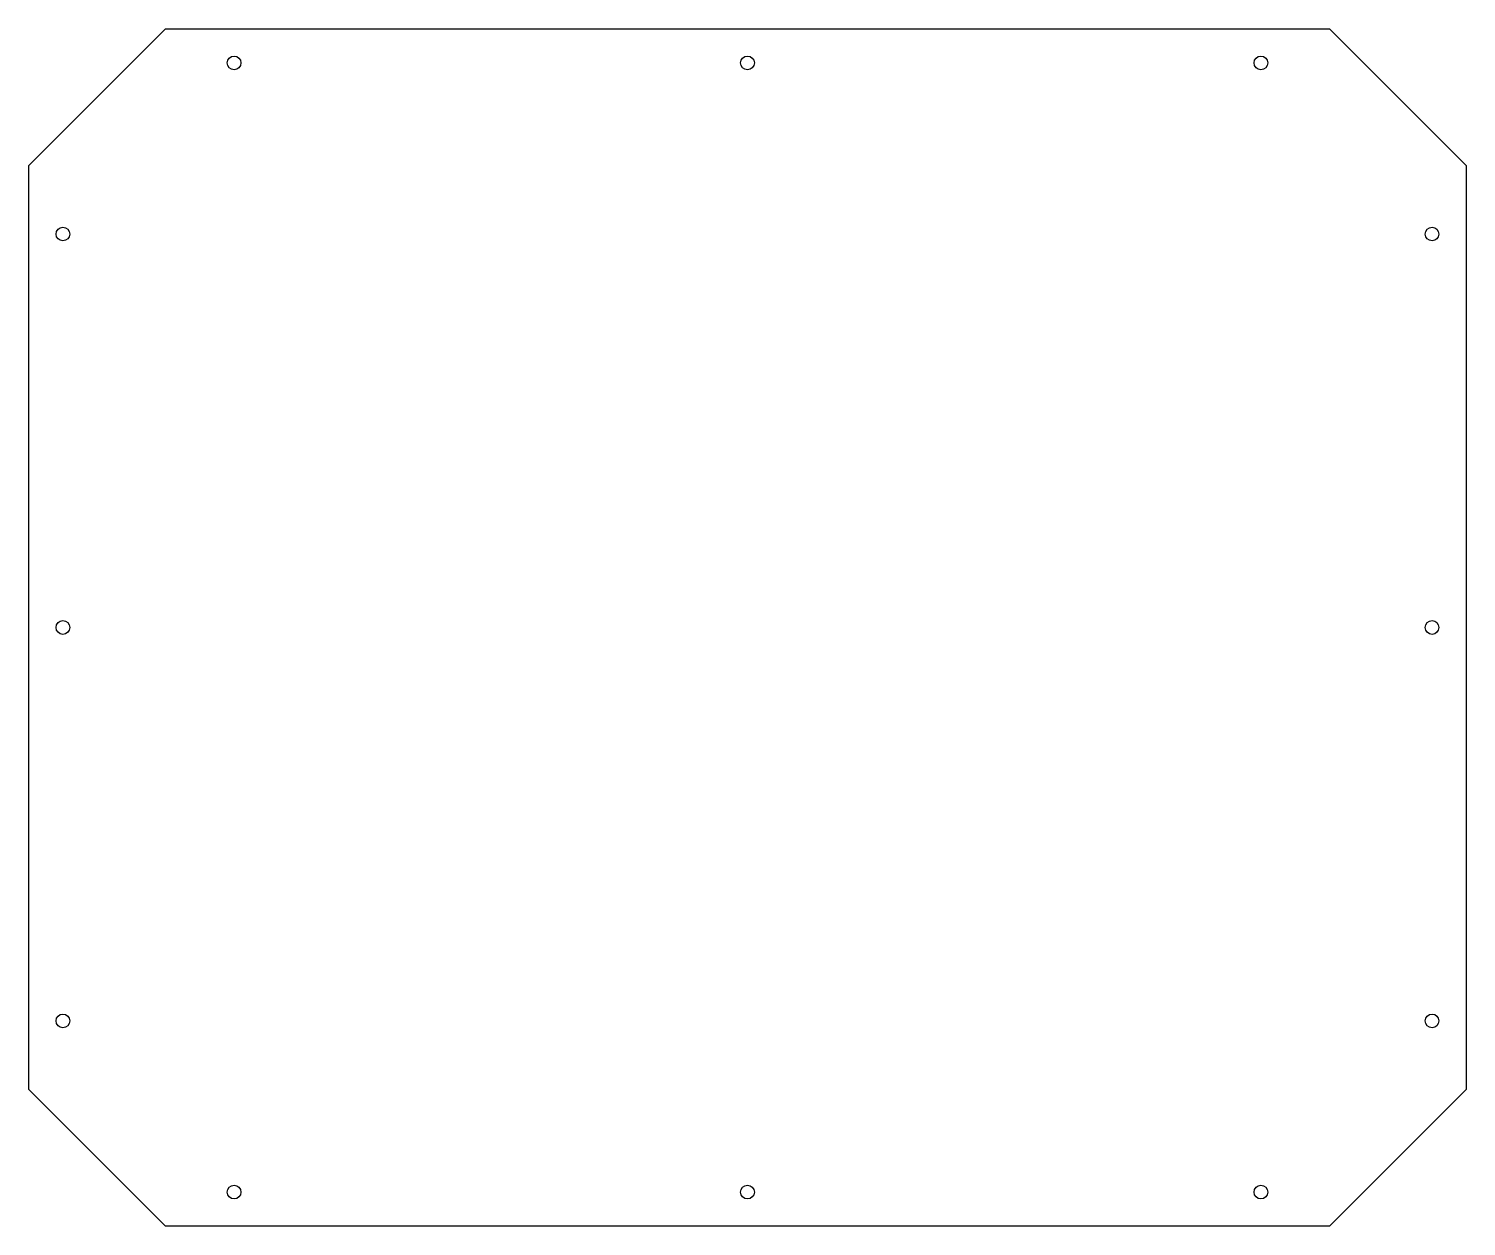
# Model space of a CAD drawing. Extents: x -47 to 373, y -177 to 173.
import ezdxf

# ---------------------------------------------------------------- set-up
doc = ezdxf.new("R2010")
doc.units = 0
doc.layers.get('0').update_dxf_attribs({"linetype": 'continuous'})

# ---------------------------------------------------------------- blocks, each defined once
blk = doc.blocks.new('CHAMFER001')
at = {"color": 0}
for p, q in [((-47.23, 132.73), (-7.23, 172.73)), ((-7.23, 172.73), (332.77, 172.73)), ((372.77, 132.73), (332.77, 172.73)), ((-47.23, -137.27), (-47.23, 132.73)), ((372.77, 132.73), (372.77, -137.27)), ((-7.23, -177.27), (-47.23, -137.27)), ((332.77, -177.27), (372.77, -137.27)), ((332.77, -177.27), (-7.23, -177.27))]:
    blk.add_line(p, q, dxfattribs=at)
for centre in [(12.77, 162.73), (162.77, 162.73), (312.77, 162.73), (-37.23, 112.73), (362.77, 112.73), (-37.23, -2.27), (362.77, -2.27), (-37.23, -117.27), (362.77, -117.27), (12.77, -167.27), (162.77, -167.27), (312.77, -167.27)]:
    blk.add_circle(centre, 2, dxfattribs=at)

msp = doc.modelspace()

# ---------------------------------------------------------------- block references
at = {"color": 0}
msp.add_blockref('CHAMFER001', (0, 0), dxfattribs=at)

doc.saveas('drawing.dxf')
